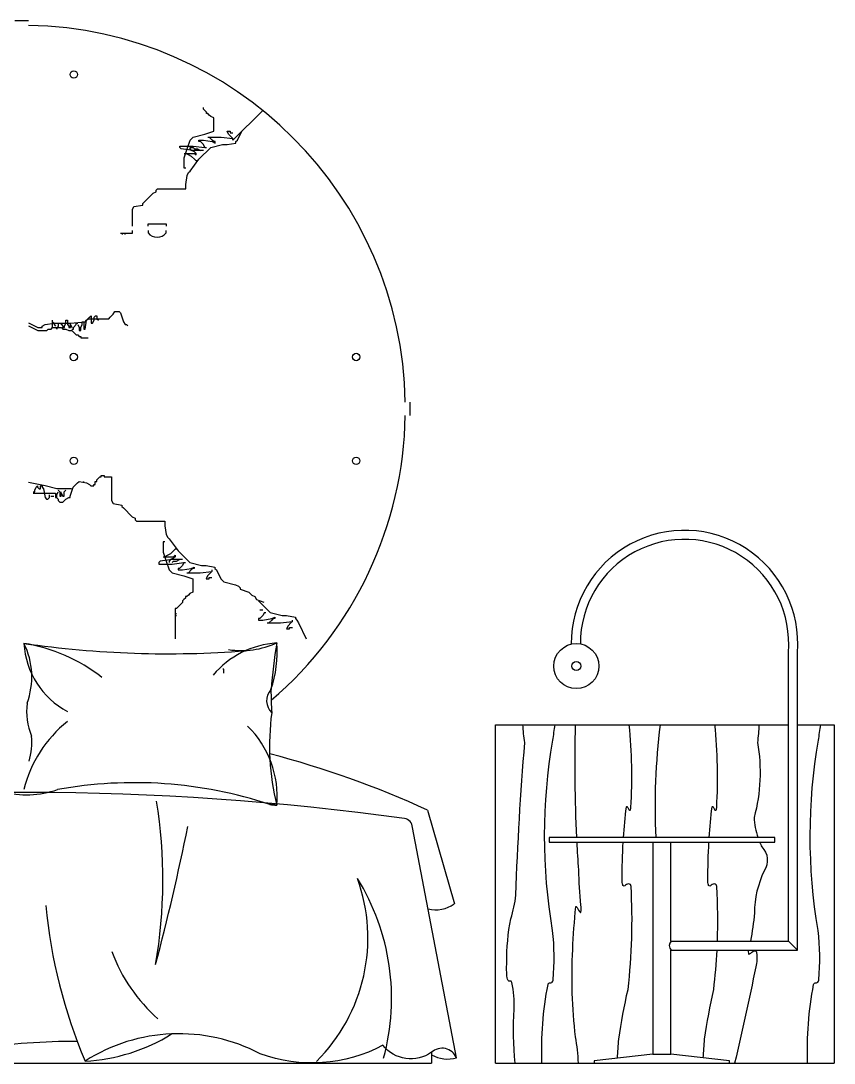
# Model space of a CAD drawing. Header units: inches. Extents: x 4.1 to 46.6, y 13.1 to 37.9.
# Drawn here: x 36.219 to 38.021, y 19.443 to 21.753 of the extents above; entities that cross this region are included whole.
import ezdxf

# ---------------------------------------------------------------- set-up
doc = ezdxf.new("R2010")
doc.units = ezdxf.units.IN
doc.header["$MEASUREMENT"] = 0
doc.layers.add('02', color=2, linetype='Continuous')
doc.layers.add('4', color=4, linetype='Continuous')

msp = doc.modelspace()

# ---------------------------------------------------------------- linework, layer by layer
at = {"layer": '02'}
for p, q in [((36.6234, 21.5575), (36.6234, 21.5608)), ((36.6266, 21.5543), (36.6234, 21.5575)), ((36.6299, 21.551), (36.6266, 21.5543)), ((36.7547, 21.5546), (36.6888, 21.4888)), ((36.6299, 21.5477), (36.6299, 21.551)), ((36.6332, 21.5477), (36.6299, 21.5477)), ((36.6365, 21.5445), (36.6332, 21.5477)), ((36.6397, 21.5412), (36.6365, 21.5445)), ((36.6463, 21.5379), (36.6397, 21.5412)), ((36.6463, 21.5085), (36.6463, 21.5379)), ((36.6266, 21.5019), (36.6463, 21.5085)), ((36.679, 21.5019), (36.6757, 21.5085)), ((36.6757, 21.5085), (36.6823, 21.5085)), ((36.6823, 21.5085), (36.6823, 21.5052)), ((36.7052, 21.5019), (36.7085, 21.5085)), ((36.7085, 21.5085), (36.715, 21.515)), ((36.5873, 21.4692), (36.5939, 21.4888)), ((36.5939, 21.4888), (36.6004, 21.4954)), ((36.6004, 21.4954), (36.6266, 21.5019)), ((36.6135, 21.4856), (36.6135, 21.4888)), ((36.6135, 21.4888), (36.6234, 21.4888)), ((36.6168, 21.4856), (36.6135, 21.4856)), ((36.6234, 21.479), (36.6168, 21.4856)), ((36.6234, 21.4888), (36.643, 21.4856)), ((36.6332, 21.4954), (36.6626, 21.4954)), ((36.643, 21.4888), (36.6365, 21.4954)), ((36.6463, 21.4856), (36.643, 21.4888)), ((36.643, 21.4856), (36.6496, 21.4823)), ((36.6496, 21.4856), (36.6463, 21.4856)), ((36.6496, 21.4823), (36.6496, 21.4856)), ((36.6626, 21.4954), (36.6888, 21.4921)), ((36.6856, 21.4954), (36.679, 21.5019)), ((36.6823, 21.5052), (36.6888, 21.5052)), ((36.6888, 21.4921), (36.6856, 21.4954)), ((36.6888, 21.4888), (36.6888, 21.4921)), ((36.6954, 21.4856), (36.6987, 21.4888)), ((36.6954, 21.4823), (36.6954, 21.4856)), ((36.6987, 21.4888), (36.7019, 21.4954)), ((36.7019, 21.4954), (36.7052, 21.5019)), ((36.571, 21.4758), (36.6004, 21.4758)), ((36.571, 21.4725), (36.571, 21.4758)), ((36.5743, 21.4692), (36.571, 21.4725)), ((36.6004, 21.4659), (36.5743, 21.4692)), ((36.5808, 21.4496), (36.5873, 21.4692)), ((36.5939, 21.4692), (36.5939, 21.4725)), ((36.5939, 21.4725), (36.6004, 21.4725)), ((36.5972, 21.4659), (36.5939, 21.4692)), ((36.6037, 21.4627), (36.5972, 21.4659)), ((36.6004, 21.4758), (36.6266, 21.4725)), ((36.6004, 21.4725), (36.6037, 21.4692)), ((36.6234, 21.4659), (36.6004, 21.4659)), ((36.6037, 21.4692), (36.6103, 21.4692)), ((36.607, 21.4594), (36.6037, 21.4627)), ((36.6103, 21.4692), (36.6168, 21.4659)), ((36.6135, 21.4463), (36.6397, 21.4725)), ((36.6266, 21.4725), (36.6234, 21.479)), ((36.6266, 21.4725), (36.6299, 21.4725)), ((36.6397, 21.4725), (36.6659, 21.479)), ((36.6659, 21.479), (36.6757, 21.479)), ((36.6757, 21.479), (36.6954, 21.4823)), ((36.5808, 21.4594), (36.6037, 21.4594)), ((36.5808, 21.4267), (36.5808, 21.4496)), ((36.5906, 21.4561), (36.5841, 21.4594)), ((36.5972, 21.4529), (36.5906, 21.4561)), ((36.5939, 21.4201), (36.6135, 21.4463)), ((36.6037, 21.4463), (36.5972, 21.4529)), ((36.6037, 21.4594), (36.607, 21.4561)), ((36.607, 21.443), (36.6037, 21.4463)), ((36.607, 21.4561), (36.607, 21.4594)), ((36.6103, 21.443), (36.607, 21.443)), ((36.5841, 21.4267), (36.5808, 21.4267)), ((36.5873, 21.4103), (36.5906, 21.4169)), ((36.5906, 21.4169), (36.5939, 21.4201)), ((36.5841, 21.3907), (36.5873, 21.4103)), ((36.5841, 21.3809), (36.5841, 21.3907)), ((36.4924, 21.3514), (36.512, 21.3711)), ((36.512, 21.3711), (36.5186, 21.3743)), ((36.5186, 21.3776), (36.5219, 21.3809)), ((36.5186, 21.3743), (36.5186, 21.3776)), ((36.5219, 21.3809), (36.5841, 21.3809)), ((36.4695, 21.3416), (36.4891, 21.3449)), ((36.4891, 21.3482), (36.4924, 21.3514)), ((36.4891, 21.3449), (36.4891, 21.3482)), ((36.4662, 21.3351), (36.4695, 21.3416)), ((36.4662, 21.2985), (36.4662, 21.3351)), ((36.44, 21.2827), (36.4662, 21.2827)), ((36.4433, 21.2827), (36.4433, 21.2795)), ((36.4498, 21.2795), (36.4498, 21.2827)), ((36.4662, 21.2827), (36.4662, 21.2885)), ((36.3647, 21.0897), (36.3713, 21.0963)), ((36.3647, 21.0897), (36.368, 21.093)), ((36.368, 21.093), (36.4138, 21.093)), ((36.3713, 21.0963), (36.3745, 21.0995)), ((36.3745, 21.0995), (36.3745, 21.0832)), ((36.3811, 21.0963), (36.3844, 21.0995)), ((36.3811, 21.0897), (36.3811, 21.0963)), ((36.3844, 21.0995), (36.3876, 21.0995)), ((36.3876, 21.0995), (36.3876, 21.093)), ((36.3876, 21.093), (36.3909, 21.0897)), ((36.4138, 21.093), (36.4171, 21.0963)), ((36.4171, 21.0963), (36.4236, 21.1028)), ((36.4236, 21.1028), (36.4269, 21.1094)), ((36.4269, 21.1094), (36.4367, 21.1094)), ((36.4367, 21.1094), (36.44, 21.1061)), ((36.44, 21.1061), (36.4466, 21.0865)), ((36.2361, 21.0837), (36.2567, 21.0734)), ((36.2361, 21.0771), (36.2567, 21.0668)), ((36.2567, 21.0734), (36.2665, 21.0734)), ((36.2665, 21.0766), (36.273, 21.0799)), ((36.2665, 21.0734), (36.2665, 21.0766)), ((36.273, 21.0799), (36.2927, 21.0832)), ((36.2763, 21.0668), (36.2796, 21.0701)), ((36.2796, 21.0701), (36.2861, 21.0701)), ((36.2861, 21.0701), (36.2894, 21.0734)), ((36.2894, 21.0734), (36.2894, 21.0897)), ((36.2894, 21.0865), (36.2927, 21.0832)), ((36.2894, 21.0734), (36.3091, 21.0734)), ((36.2927, 21.0832), (36.3287, 21.0832)), ((36.2927, 21.0832), (36.2927, 21.0799)), ((36.2927, 21.0799), (36.296, 21.0766)), ((36.296, 21.0734), (36.2992, 21.0701)), ((36.2992, 21.0734), (36.3025, 21.0766)), ((36.2992, 21.0701), (36.2992, 21.0734)), ((36.3025, 21.0766), (36.3025, 21.0832)), ((36.3058, 21.0832), (36.3091, 21.0799)), ((36.3091, 21.0799), (36.3123, 21.0766)), ((36.3091, 21.0734), (36.3123, 21.0701)), ((36.3123, 21.0766), (36.3123, 21.0734)), ((36.3123, 21.0734), (36.3156, 21.0734)), ((36.3123, 21.0701), (36.3189, 21.0701)), ((36.3156, 21.0766), (36.3189, 21.0832)), ((36.3156, 21.0734), (36.3156, 21.0766)), ((36.3189, 21.0832), (36.3189, 21.0897)), ((36.3189, 21.0897), (36.3222, 21.0897)), ((36.3189, 21.0701), (36.3254, 21.0668)), ((36.3222, 21.0897), (36.3222, 21.0799)), ((36.3222, 21.0799), (36.3254, 21.0766)), ((36.3254, 21.0766), (36.3254, 21.0734)), ((36.3254, 21.0734), (36.3287, 21.0734)), ((36.3287, 21.0832), (36.3614, 21.0865)), ((36.3287, 21.0734), (36.3287, 21.0832)), ((36.3287, 21.0799), (36.332, 21.0734)), ((36.332, 21.0701), (36.3352, 21.0701)), ((36.3352, 21.0734), (36.3418, 21.0799)), ((36.3352, 21.0701), (36.3352, 21.0734)), ((36.3418, 21.0799), (36.3418, 21.0832)), ((36.3418, 21.0832), (36.3451, 21.0832)), ((36.3451, 21.0799), (36.3483, 21.0734)), ((36.3483, 21.0734), (36.3483, 21.0668)), ((36.3516, 21.0734), (36.3549, 21.0799)), ((36.3516, 21.0668), (36.3516, 21.0734)), ((36.3549, 21.0799), (36.3549, 21.0865)), ((36.3549, 21.0865), (36.3582, 21.0865)), ((36.3582, 21.0865), (36.3582, 21.0701)), ((36.3582, 21.0701), (36.3614, 21.0701)), ((36.3614, 21.0701), (36.3647, 21.0897)), ((36.3614, 21.0865), (36.3647, 21.0897)), ((36.3745, 21.0832), (36.3778, 21.0832)), ((36.3778, 21.0832), (36.3811, 21.0897)), ((36.4466, 21.0865), (36.4498, 21.0799)), ((36.4498, 21.0799), (36.4531, 21.0799)), ((36.4531, 21.0799), (36.4557, 21.0773)), ((36.2567, 21.0668), (36.2763, 21.0668)), ((36.3254, 21.0668), (36.332, 21.0668)), ((36.332, 21.0668), (36.3352, 21.0636)), ((36.3352, 21.0636), (36.3385, 21.0603)), ((36.3385, 21.0603), (36.3418, 21.057)), ((36.3418, 21.057), (36.3451, 21.057)), ((36.3451, 21.057), (36.3483, 21.0537)), ((36.3483, 21.0668), (36.3516, 21.0668)), ((36.3483, 21.0537), (36.3516, 21.0537)), ((36.3516, 21.0537), (36.3516, 21.0505)), ((36.3516, 21.0505), (36.368, 21.0505)), ((36.3969, 20.7455), (36.4034, 20.7455)), ((36.3969, 20.7423), (36.3969, 20.7455)), ((36.4034, 20.7455), (36.4034, 20.7423)), ((36.2725, 20.7226), (36.2361, 20.7299)), ((36.2528, 20.7194), (36.2561, 20.7226)), ((36.2561, 20.7226), (36.2561, 20.7194)), ((36.2626, 20.7161), (36.2626, 20.7226)), ((36.2626, 20.7226), (36.2659, 20.7226)), ((36.2659, 20.7226), (36.2659, 20.7194)), ((36.2987, 20.7161), (36.2725, 20.7226)), ((36.3347, 20.7194), (36.3445, 20.7292)), ((36.3445, 20.7292), (36.3478, 20.7325)), ((36.3478, 20.7325), (36.3641, 20.7292)), ((36.3576, 20.7325), (36.3576, 20.7292)), ((36.3641, 20.7292), (36.3707, 20.7259)), ((36.3707, 20.7259), (36.374, 20.7226)), ((36.374, 20.7226), (36.3805, 20.7226)), ((36.3805, 20.7226), (36.3805, 20.7259)), ((36.3805, 20.7259), (36.3838, 20.7259)), ((36.3838, 20.7259), (36.3838, 20.7325)), ((36.3838, 20.7325), (36.3871, 20.7325)), ((36.3871, 20.7357), (36.3936, 20.7423)), ((36.3871, 20.7325), (36.3871, 20.7357)), ((36.3936, 20.7423), (36.3969, 20.7423)), ((36.4034, 20.7423), (36.4198, 20.7423)), ((36.4198, 20.7423), (36.4198, 20.6899)), ((36.2463, 20.7096), (36.2496, 20.7096)), ((36.2463, 20.7063), (36.2954, 20.7063)), ((36.2496, 20.7128), (36.2528, 20.7194)), ((36.2496, 20.7096), (36.2496, 20.7128)), ((36.2561, 20.7194), (36.2594, 20.7161)), ((36.2594, 20.7161), (36.2626, 20.7161)), ((36.2659, 20.7194), (36.2692, 20.7161)), ((36.2692, 20.7161), (36.2725, 20.6965)), ((36.2823, 20.6965), (36.2823, 20.703)), ((36.2856, 20.6997), (36.2921, 20.6997)), ((36.2954, 20.7063), (36.2954, 20.6965)), ((36.2954, 20.6997), (36.3019, 20.6932)), ((36.3314, 20.7161), (36.2987, 20.7161)), ((36.2987, 20.703), (36.3019, 20.7096)), ((36.2987, 20.6965), (36.2987, 20.703)), ((36.3019, 20.7128), (36.3052, 20.7096)), ((36.3052, 20.7096), (36.3052, 20.6997)), ((36.3052, 20.6997), (36.3085, 20.6997)), ((36.3085, 20.6997), (36.3085, 20.7096)), ((36.3085, 20.7063), (36.3118, 20.6997)), ((36.3118, 20.6997), (36.315, 20.6997)), ((36.315, 20.7096), (36.3183, 20.7128)), ((36.315, 20.6997), (36.315, 20.7096)), ((36.3281, 20.6997), (36.3347, 20.7194)), ((36.3281, 20.6965), (36.3281, 20.6997)), ((36.2725, 20.6965), (36.2757, 20.6932)), ((36.2757, 20.6932), (36.279, 20.6932)), ((36.279, 20.6932), (36.2823, 20.6965)), ((36.2954, 20.6965), (36.2987, 20.6965)), ((36.3019, 20.6932), (36.3019, 20.6899)), ((36.3019, 20.6899), (36.3052, 20.6867)), ((36.3052, 20.6867), (36.3118, 20.6867)), ((36.3118, 20.6867), (36.3183, 20.6932)), ((36.3183, 20.6932), (36.3249, 20.6965)), ((36.3249, 20.6965), (36.3281, 20.6965)), ((36.4198, 20.6899), (36.4231, 20.6834)), ((36.4231, 20.6834), (36.4427, 20.6801)), ((36.4427, 20.6801), (36.4427, 20.6768)), ((36.4427, 20.6768), (36.446, 20.6736)), ((36.446, 20.6736), (36.4656, 20.6539)), ((36.4656, 20.6539), (36.4722, 20.6507)), ((36.4722, 20.6507), (36.4722, 20.6474)), ((36.4722, 20.6474), (36.4755, 20.6441)), ((36.4755, 20.6441), (36.5377, 20.6441)), ((36.5377, 20.6441), (36.5377, 20.6343)), ((36.5377, 20.6343), (36.5409, 20.6147)), ((36.5409, 20.6147), (36.5442, 20.6081)), ((36.5442, 20.6081), (36.5475, 20.6049)), ((36.5377, 20.5983), (36.5344, 20.5983)), ((36.5344, 20.5983), (36.5344, 20.5754)), ((36.5475, 20.6049), (36.5671, 20.5787)), ((36.554, 20.5591), (36.5278, 20.5558)), ((36.5344, 20.5754), (36.5409, 20.5558)), ((36.5344, 20.5656), (36.5573, 20.5656)), ((36.5442, 20.5689), (36.5377, 20.5656)), ((36.5508, 20.5722), (36.5442, 20.5689)), ((36.5508, 20.5591), (36.5475, 20.5558)), ((36.5573, 20.5787), (36.5508, 20.5722)), ((36.5573, 20.5623), (36.5508, 20.5591)), ((36.577, 20.5591), (36.554, 20.5591)), ((36.5606, 20.582), (36.5573, 20.5787)), ((36.5573, 20.5656), (36.5606, 20.5689)), ((36.5606, 20.5656), (36.5573, 20.5623)), ((36.5639, 20.582), (36.5606, 20.582)), ((36.5606, 20.5689), (36.5606, 20.5656)), ((36.5639, 20.5558), (36.5704, 20.5591)), ((36.5671, 20.5787), (36.5933, 20.5525)), ((36.5278, 20.5558), (36.5246, 20.5525)), ((36.5246, 20.5525), (36.5246, 20.5493)), ((36.5246, 20.5493), (36.554, 20.5493)), ((36.5409, 20.5558), (36.5475, 20.5362)), ((36.5475, 20.5558), (36.5475, 20.5525)), ((36.5475, 20.5362), (36.554, 20.5296)), ((36.554, 20.5525), (36.5573, 20.5558)), ((36.554, 20.5493), (36.5802, 20.5525)), ((36.5573, 20.5558), (36.5639, 20.5558)), ((36.5704, 20.5394), (36.5671, 20.5394)), ((36.5671, 20.5394), (36.5671, 20.5362)), ((36.5671, 20.5362), (36.577, 20.5362)), ((36.577, 20.546), (36.5704, 20.5394)), ((36.5802, 20.5525), (36.577, 20.546)), ((36.577, 20.5362), (36.5966, 20.5394)), ((36.5802, 20.5525), (36.5835, 20.5525)), ((36.5966, 20.5362), (36.59, 20.5296)), ((36.5933, 20.5525), (36.6195, 20.546)), ((36.5966, 20.5394), (36.6031, 20.5427)), ((36.5999, 20.5394), (36.5966, 20.5362)), ((36.6031, 20.5394), (36.5999, 20.5394)), ((36.6031, 20.5427), (36.6031, 20.5394)), ((36.6195, 20.546), (36.6293, 20.546)), ((36.6293, 20.546), (36.649, 20.5427)), ((36.6424, 20.5362), (36.6424, 20.5329)), ((36.649, 20.5427), (36.649, 20.5394)), ((36.649, 20.5394), (36.6523, 20.5362)), ((36.6523, 20.5362), (36.6555, 20.5296)), ((36.554, 20.5296), (36.5802, 20.5231)), ((36.5802, 20.5231), (36.5999, 20.5165)), ((36.5868, 20.5296), (36.6162, 20.5296)), ((36.5999, 20.5165), (36.5999, 20.4871)), ((36.6162, 20.5296), (36.6424, 20.5329)), ((36.6326, 20.5231), (36.6293, 20.5165)), ((36.6293, 20.5165), (36.6359, 20.5165)), ((36.6392, 20.5296), (36.6326, 20.5231)), ((36.6359, 20.5165), (36.6359, 20.5198)), ((36.6359, 20.5198), (36.6424, 20.5198)), ((36.6424, 20.5329), (36.6392, 20.5296)), ((36.6555, 20.5296), (36.6588, 20.5231)), ((36.6588, 20.5231), (36.6621, 20.5165)), ((36.6621, 20.5165), (36.6686, 20.51)), ((36.6686, 20.51), (36.6948, 20.5035)), ((36.6948, 20.5035), (36.7014, 20.5002)), ((36.7014, 20.5002), (36.7046, 20.4969)), ((36.7046, 20.4969), (36.7046, 20.4936)), ((36.7046, 20.4936), (36.7243, 20.4871)), ((36.5802, 20.4707), (36.577, 20.4675)), ((36.577, 20.4675), (36.577, 20.4642)), ((36.5835, 20.474), (36.5802, 20.4707)), ((36.5835, 20.4773), (36.5835, 20.474)), ((36.5868, 20.4773), (36.5835, 20.4773)), ((36.59, 20.4806), (36.5868, 20.4773)), ((36.5933, 20.4838), (36.59, 20.4806)), ((36.5999, 20.4871), (36.5933, 20.4838)), ((36.7243, 20.4871), (36.7308, 20.4806)), ((36.7308, 20.4806), (36.7374, 20.4773)), ((36.7374, 20.4773), (36.7407, 20.4707)), ((36.7407, 20.4707), (36.7573, 20.4652)), ((36.7454, 20.4677), (36.7716, 20.4416)), ((36.5639, 20.4511), (36.5606, 20.4511)), ((36.5606, 20.4511), (36.5606, 20.3836)), ((36.5704, 20.4577), (36.5639, 20.4511)), ((36.577, 20.4642), (36.5704, 20.4577)), ((36.7487, 20.4481), (36.7552, 20.4481)), ((36.5606, 20.4413), (36.5639, 20.438)), ((36.5639, 20.4348), (36.5606, 20.4348)), ((36.7487, 20.4285), (36.7454, 20.4285)), ((36.7454, 20.4285), (36.7454, 20.4252)), ((36.7454, 20.4252), (36.7552, 20.4252)), ((36.7552, 20.435), (36.7487, 20.4285)), ((36.7585, 20.4416), (36.7552, 20.435)), ((36.7552, 20.4252), (36.7749, 20.4285)), ((36.7585, 20.4416), (36.7618, 20.4416)), ((36.7749, 20.4252), (36.7683, 20.4187)), ((36.7716, 20.4416), (36.7978, 20.435)), ((36.7749, 20.4285), (36.7814, 20.4318)), ((36.7781, 20.4285), (36.7749, 20.4252)), ((36.7814, 20.4285), (36.7781, 20.4285)), ((36.7814, 20.4318), (36.7814, 20.4285)), ((36.7945, 20.4187), (36.8207, 20.4219)), ((36.7978, 20.435), (36.8076, 20.435)), ((36.8076, 20.435), (36.8272, 20.4318)), ((36.8207, 20.4219), (36.8174, 20.4187)), ((36.8207, 20.4219), (36.8207, 20.4252)), ((36.8272, 20.4318), (36.8272, 20.4285)), ((36.8272, 20.4285), (36.8305, 20.4252)), ((36.8305, 20.4252), (36.8338, 20.4187)), ((36.765, 20.4187), (36.7945, 20.4187)), ((36.8109, 20.4121), (36.8076, 20.4056)), ((36.8076, 20.4056), (36.8141, 20.4056)), ((36.8174, 20.4187), (36.8109, 20.4121)), ((36.8141, 20.4056), (36.8141, 20.4089)), ((36.8141, 20.4089), (36.8207, 20.4089)), ((36.8338, 20.4187), (36.8513, 20.3836)), ((36.6684, 20.3167), (36.6662, 20.3167)), ((36.6684, 20.3078), (36.6684, 20.3167)), ((37.9193, 19.7136), (37.9393, 19.6936)), ((37.6193, 19.4632), (37.6593, 19.4632))]:
    msp.add_line(p, q, dxfattribs=at)
msp.add_lwpolyline([(36.5008, 21.2985), (36.5008, 21.3035), (36.5408, 21.3035), (36.5408, 21.2985)], dxfattribs=at)
for points in [[(36.5008, 21.2885), (36.5008, 21.2835, 0.5), (36.5408, 21.2835), (36.5408, 21.2885)], [(37.3142, 19.4432, -0.044327), (37.3119, 19.5629, 0.066672), (37.307, 19.6222, 0.419645), (37.3017, 19.6251, -0.31337), (37.2983, 19.6264, -0.11093), (37.2965, 19.6322, -0.055368), (37.2956, 19.6661, -0.053083), (37.3045, 19.7631, 0.044602), (37.3157, 19.8158, -0.012588), (37.3355, 20.1537, -0.02508), (37.3312, 20.1932, -0.02508)], [(37.3735, 19.4432, -0.05716), (37.3869, 19.6174, -0.38963), (37.3917, 19.6213, 0.119524), (37.395, 19.6218, 0.255301), (37.3983, 19.6281, 0.050291), (37.397, 19.7373, -0.085487), (37.3977, 20.1587, -0.006159), (37.4026, 20.1932, -0.006159)], [(37.4507, 19.9432, -0.017866), (37.4479, 20.1932)], [(37.5542, 19.9432, -0.01273), (37.5604, 20.0108, -0.587398), (37.5625, 20.0113, -0.162638), (37.5656, 20.0055, 0.727836), (37.5699, 20.0049, 0.04503), (37.5706, 20.0101, 0.039504), (37.5668, 20.1932)], [(37.635, 20.1932, 0.041282), (37.6255, 19.9432, 0.041282)], [(37.7441, 19.9432, -0.01273), (37.7503, 20.0108, -0.587398), (37.7525, 20.0113, -0.162638), (37.7555, 20.0055, 0.727836), (37.7599, 20.0049, 0.04503), (37.7606, 20.0101, 0.039272), (37.7567, 20.1939)], [(37.8542, 20.1932, -0.022716), (37.8509, 20.1537, -0.110595), (37.8435, 19.9879, 0.073358), (37.8518, 19.9432, 0.073358)], [(37.962, 19.4432, -0.05716), (37.9754, 19.6174, -0.38963), (37.9802, 19.6213, 0.119524), (37.9835, 19.6218, 0.255301), (37.9867, 19.6281, 0.050291), (37.9854, 19.7373, -0.085487), (37.9861, 20.1587, -0.006159), (37.9911, 20.1932, -0.006159)], [(37.4542, 19.4432, 0.042885), (37.4478, 19.5014, -0.04143), (37.4416, 19.6948, -0.013733), (37.4485, 19.7898, -0.550637), (37.4496, 19.7901, -0.083552), (37.4513, 19.788, 0.04384), (37.4585, 19.777, 0.581346), (37.4597, 19.778, 0.064167), (37.4597, 19.7934, -0.015996), (37.4548, 19.8715, -0.004412), (37.4512, 19.9332, -0.004412)], [(37.5406, 19.4541, 0.005421), (37.5436, 19.4964, -0.018283), (37.5641, 19.6066, 0.043177), (37.5708, 19.8346, 0.41693), (37.5652, 19.8406, 0.220071), (37.5569, 19.8361, -0.577874), (37.5523, 19.8383, -0.112093), (37.5513, 19.8486, -0.015868), (37.5535, 19.9332)], [(37.7621, 19.7136, 0.022883), (37.7607, 19.8346, 0.41693), (37.7552, 19.8406, 0.220071), (37.7468, 19.8361, -0.577874), (37.7423, 19.8383, -0.112093), (37.7412, 19.8486, -0.015868), (37.7435, 19.9332)], [(37.8557, 19.9332, 0.019077), (37.8607, 19.9224, -0.354326), (37.8657, 19.8697, 0.108164), (37.8441, 19.7761, -0.030744), (37.8353, 19.7136, -0.030744)], [(37.7307, 19.455, 0.005313), (37.7336, 19.4964, -0.018283), (37.7541, 19.6066, 0.01649), (37.7613, 19.6936, 0.01649)], [(37.8309, 19.6936, 0.050045), (37.8307, 19.6867, 0.726973), (37.8336, 19.6852, -0.099826), (37.8437, 19.6918, -0.474653), (37.849, 19.6879, -0.079624), (37.8474, 19.6564, -0.004594), (37.8003, 19.4432)]]:
    msp.add_lwpolyline(points, format="xyb", dxfattribs=at)
msp.add_lwpolyline([(37.3893, 19.9332), (37.8893, 19.9332), (37.8893, 19.9432), (37.3893, 19.9432)], close=True, dxfattribs=at)
for centre, radius in [((36.3361, 21.6343), 0.00815), ((36.3361, 21.0082), 0.00815), ((36.9619, 21.0082), 0.00815), ((36.3361, 20.7782), 0.00815), ((36.9619, 20.7782), 0.00815), ((37.4496, 20.3232), 0.01)]:
    msp.add_circle(centre, radius, dxfattribs=at)
for centre, radius, start, end in [((36.8001, 20.1709), 0.2041, 94.0129, 139.5811), ((36.7074, 20.548), 0.1904, 261.5028, 294.3374), ((38.132, 20.1568), 1.3636, 170.8108, 175.1902), ((36.5296, 20.3535), 0.257, 341.3058, 4.6952), ((36.5454, 22.5781), 2.2276, 261.7535, 274.404), ((36.0744, 20.299), 0.1688, 339.9146, 26.2006), ((36.4082, 20.3834), 0.1826, 183.0949, 241.8824), ((36.1665, 20.0034), 0.3749, 51.7313, 80.8906), ((36.8007, 20.2461), 0.0372, 137.8287, 225.5264), ((38.7408, 20.3092), 1.9682, 181.1124, 182.6095), ((36.3718, 20.2227), 0.1401, 172.4632, 202.983), ((37.3259, 20.147), 0.556, 172.4961, 193.7577), ((36.4971, 19.9815), 0.2801, 128.6501, 165.8689), ((36.5705, 20.035), 0.2163, 354.636, 45.8136), ((36.0906, 20.1552), 0.1528, 343.77, 4.7767), ((36.4709, 19.1134), 0.9514, 71.6474, 100.3514), ((36.2291, 20.2651), 0.2271, 256.796, 288.1918), ((35.4286, 19.8488), 1.1049, 350.2419, 9.1241), ((36.5663, 18.542), 1.489, 81.5237, 82.1415), ((36.8001, 20.2184), 0.2041, 261.6583, 265.9871), ((31.2348, 21.0539), 5.4632, 345.2342, 348.5317), ((36.6018, 19.7209), 0.386, 314.7671, 19.9709), ((36.5345, 19.5864), 0.5058, 344.8468, 31.7671), ((37.4318, 19.9019), 1.1627, 185.3985, 202.9822), ((37.6708, 19.7036), 0.0152, 138.873, 221.127), ((36.7659, 19.8181), 0.3683, 200.3061, 228.6837), ((36.3421, 19.8444), 0.397, 272.7809, 302.0742)]:
    msp.add_arc(centre, radius, start, end, dxfattribs=at)
at = {"layer": '4'}
for p, q in [((36.2358, 21.7532), (36.2058, 21.7532)), ((37.0808, 20.9082), (37.0808, 20.8782)), ((37.2708, 19.4432), (37.2708, 20.1932)), ((37.2708, 20.1932), (37.9193, 20.1932)), ((37.9393, 20.1932), (38.0208, 20.1932)), ((38.0208, 20.1932), (38.0208, 19.4432)), ((37.1197, 20.0037), (37.1797, 19.7961)), ((37.1841, 19.4553), (37.0865, 19.9654)), ((37.1289, 19.4673), (37.1289, 19.4432)), ((35.3638, 19.4432), (37.1289, 19.4432)), ((37.2708, 19.4432), (38.0208, 19.4432))]:
    msp.add_line(p, q, dxfattribs=at)
for points in [[(37.6593, 19.6936), (37.9393, 19.6936), (37.9393, 20.3528, 1.044255), (37.4385, 20.372)], [(37.6593, 19.7136), (37.9193, 19.7136), (37.9193, 20.3536, 1.045265), (37.4585, 20.3725)], [(37.121, 19.785, 0.21283), (37.1792, 19.7961, 0.21283)], [(37.1841, 19.4553, 0.513322), (37.1289, 19.4673, -0.39737), (37.021, 19.4827, -0.214128), (36.7489, 19.4642, 0.26831), (36.3614, 19.4479, 0.215728)]]:
    msp.add_lwpolyline(points, format="xyb", dxfattribs=at)
for points in [[(37.6193, 19.9332), (37.6193, 19.4632)], [(37.6593, 19.7136), (37.6593, 19.9332)], [(37.6593, 19.4632), (37.6593, 19.6936)], [(37.6193, 19.4632), (37.4893, 19.4482), (37.4893, 19.4432)], [(37.7893, 19.4432), (37.7893, 19.4482), (37.6593, 19.4632)]]:
    msp.add_lwpolyline(points, dxfattribs=at)
msp.add_circle((37.4496, 20.3232), 0.05, dxfattribs=at)
for centre, radius, start, end in [((36.2208, 20.8932), 0.85, 1.0112, 88.9888), ((36.2208, 20.8932), 0.85, 310.5659, 358.9888), ((36.2385, 18.0906), 2.1064, 65.2678, 75.3597), ((36.2365, 14.037), 6.0061, 82.03465, 97.96535), ((37.0665, 19.9654), 0.02, 0, 83.4059), ((36.3406, 18.0465), 1.445, 89.8669, 98.6519), ((37.1639, 19.5195), 0.0673, 238.6971, 287.5275)]:
    msp.add_arc(centre, radius, start, end, dxfattribs=at)

doc.saveas('drawing.dxf')
